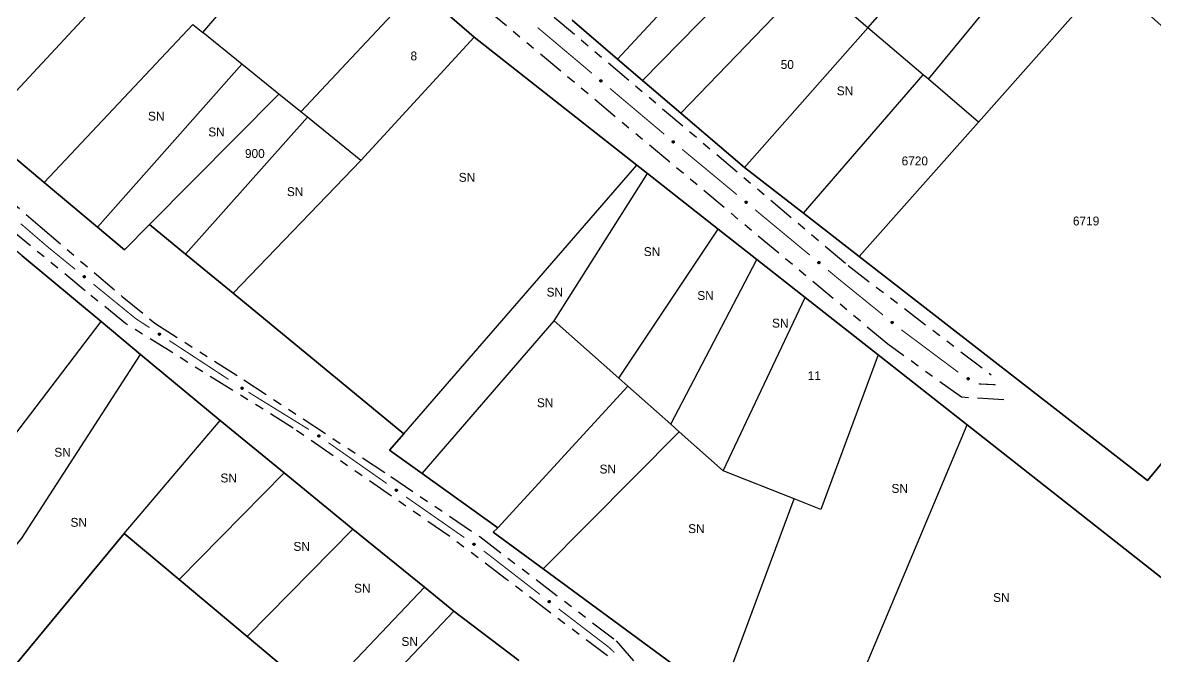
# Model space of a CAD drawing. Extents: x 204373 to 205952, y 4873300 to 4875179.
# Drawn here: x 205538.1 to 205729.6, y 4873822.2 to 4873929.3 of the extents above; entities that cross this region are included whole.
import ezdxf
from ezdxf.enums import TextEntityAlignment as Align

# ---------------------------------------------------------------- set-up
doc = ezdxf.new("R2010")
doc.units = 0
doc.header["$LTSCALE"] = 1.5
doc.header["$MEASUREMENT"] = 0
doc.linetypes.add('TRACO_25', pattern=[8, 3, -1, 1, -1, 1, -1])
for name, color, linetype in [('CD_MALHA_LOTES', 7, 'CONTINUOUS'), ('RU-QUADRA', 220, 'CONTINUOUS'), ('SV-EIXO-RUA-N-PAV', 6, 'CONTINUOUS'), ('SV-RUA-NAO-PAV', 7, 'CONTINUOUS'), ('Th_NmrPort', 1, 'CONTINUOUS')]:
    doc.layers.add(name, color=color, linetype=linetype)

msp = doc.modelspace()

# ---------------------------------------------------------------- linework, layer by layer
at = {"layer": 'CD_MALHA_LOTES', "linetype": 'Continuous', "flags": 128}
for points in [[(205681.036379, 4873928.446465), (205703.086459, 4873953.510202)], [(205568.562656, 4873927.610818), (205587.730799, 4873950.024833)], [(205638.680032, 4873923.127982), (205660.132511, 4873946.272347)], [(205691.262771, 4873919.725856), (205712.27056, 4873945.288162)], [(205642.915172, 4873919.516348), (205665.050186, 4873942.099955)], [(205530.943315, 4873911.297929), (205556.19323, 4873938.433269)], [(205721.470543, 4873937.051906), (205765.928078, 4873897.251429), (205728.338756, 4873851.902269), (205679.55465, 4873889.759213)], [(205721.470543, 4873937.051906), (205699.760858, 4873912.479068)], [(205585.108887, 4873914.206005), (205604.795675, 4873935.21443)], [(205604.795675, 4873935.21443), (205614.419608, 4873926.861932)], [(205649.405695, 4873913.981375), (205671.295892, 4873936.752716)], [(205681.036379, 4873928.446465), (205671.295892, 4873936.752716)], [(205638.680032, 4873923.127982), (205630.988316, 4873929.687306)], [(205541.698245, 4873902.289247), (205566.840339, 4873929.006141)], [(205566.840339, 4873929.006141), (205568.562656, 4873927.610818)], [(205575.11402, 4873922.303276), (205568.562656, 4873927.610818)], [(205660.168997, 4873904.802669), (205681.036379, 4873928.446465)], [(205690.401804, 4873920.46005), (205681.036379, 4873928.446465)], [(205614.419608, 4873926.861932), (205595.269599, 4873905.974374)], [(205614.419608, 4873926.861932), (205641.936567, 4873905.223232)], [(205550.718808, 4873894.733327), (205575.11402, 4873922.303276)], [(205581.376068, 4873917.230122), (205575.11402, 4873922.303276)], [(205642.915172, 4873919.516348), (205638.680032, 4873923.127982)], [(205670.136381, 4873897.067882), (205690.401804, 4873920.46005)], [(205691.262771, 4873919.725856), (205690.401804, 4873920.46005)], [(205699.760858, 4873912.479068), (205691.262771, 4873919.725856)], [(205649.405695, 4873913.981375), (205642.915172, 4873919.516348)], [(205559.520452, 4873895.179388), (205581.376068, 4873917.230122)], [(205585.108887, 4873914.206005), (205581.376068, 4873917.230122)], [(205586.220933, 4873913.305088), (205585.108887, 4873914.206005)], [(205660.168997, 4873904.802669), (205649.405695, 4873913.981375)], [(205565.599862, 4873890.171585), (205586.220933, 4873913.305088)], [(205595.269599, 4873905.974374), (205586.220933, 4873913.305088)], [(205679.55465, 4873889.759213), (205699.760858, 4873912.479068)], [(205541.698245, 4873902.289247), (205530.943315, 4873911.297929)], [(205573.656492, 4873883.535084), (205595.269599, 4873905.974374)], [(205602.515549, 4873859.762963), (205641.936567, 4873905.223232)], [(205641.936567, 4873905.223232), (205643.725406, 4873903.81653)], [(205670.136381, 4873897.067882), (205660.168997, 4873904.802669)], [(205627.987278, 4873878.876003), (205643.725406, 4873903.81653)], [(205643.725406, 4873903.81653), (205655.730089, 4873894.376325)], [(205550.718808, 4873894.733327), (205541.698245, 4873902.289247)], [(205679.55465, 4873889.759213), (205670.136381, 4873897.067882)], [(205555.305971, 4873890.890969), (205550.718808, 4873894.733327)], [(205559.520452, 4873895.179388), (205555.305971, 4873890.890969)], [(205565.599862, 4873890.171585), (205559.520452, 4873895.179388)], [(205638.889893, 4873869.200461), (205655.730089, 4873894.376325)], [(205655.730089, 4873894.376325), (205662.227872, 4873889.266618)], [(205537.969235, 4873889.851866), (205551.332915, 4873878.74561)], [(205573.656492, 4873883.535084), (205565.599862, 4873890.171585)], [(205647.691611, 4873861.389364), (205662.227872, 4873889.266618)], [(205662.227872, 4873889.266618), (205670.432882, 4873882.814388)], [(205602.515549, 4873859.762963), (205573.656492, 4873883.535084)], [(205656.564415, 4873853.51518), (205670.432882, 4873882.814388)], [(205670.432882, 4873882.814388), (205682.765573, 4873873.116245)], [(205510.033294, 4873824.582707), (205551.332915, 4873878.74561)], [(205551.332915, 4873878.74561), (205557.99882, 4873873.205725)], [(205605.655243, 4873853.060202), (205627.987278, 4873878.876003)], [(205638.889893, 4873869.200461), (205627.987278, 4873878.876003)], [(205517.86994, 4873817.382235), (205537.948464, 4873842.144759), (205557.99882, 4873873.205725)], [(205557.99882, 4873873.205725), (205571.46019, 4873862.01828)], [(205682.765573, 4873873.116245), (205673.089616, 4873847.008613)], [(205682.765573, 4873873.116245), (205697.825653, 4873861.273346)], [(205640.409922, 4873867.851509), (205638.889893, 4873869.200461)], [(205618.449243, 4873843.903206), (205640.409922, 4873867.851509)], [(205647.691611, 4873861.389364), (205640.409922, 4873867.851509)], [(205555.213586, 4873842.914857), (205571.46019, 4873862.01828)], [(205571.46019, 4873862.01828), (205582.292045, 4873853.18678)], [(205649.13357, 4873860.109694), (205647.691611, 4873861.389364)], [(205673.046159, 4873802.391331), (205697.825653, 4873861.273346)], [(205697.825653, 4873861.273346), (205753.904132, 4873817.174526)], [(205600.112555, 4873857.027247), (205602.515549, 4873859.762963)], [(205626.104253, 4873836.932575), (205649.13357, 4873860.109694)], [(205656.564415, 4873853.51518), (205649.13357, 4873860.109694)], [(205605.655243, 4873853.060202), (205600.112555, 4873857.027247)], [(205564.522261, 4873835.135378), (205582.292045, 4873853.18678)], [(205582.292045, 4873853.18678), (205593.931037, 4873843.657784)], [(205618.449243, 4873843.903206), (205605.655243, 4873853.060202)], [(205668.573031, 4873848.786956), (205656.564415, 4873853.51518)], [(205655.971933, 4873814.955052), (205668.573031, 4873848.786956)], [(205673.089616, 4873847.008613), (205668.573031, 4873848.786956)], [(205576.01978, 4873825.52663), (205593.931037, 4873843.657784)], [(205593.931037, 4873843.657784), (205606.020479, 4873833.840356)], [(205617.635922, 4873843.163824), (205618.449243, 4873843.903206)], [(205626.104253, 4873836.932575), (205617.635922, 4873843.163824)], [(205555.213586, 4873842.914857), (205527.06771, 4873808.931135)], [(205564.522261, 4873835.135378), (205555.213586, 4873842.914857)], [(205655.971933, 4873814.955052), (205626.104253, 4873836.932575)], [(205576.01978, 4873825.52663), (205564.522261, 4873835.135378)], [(205588.347034, 4873815.224453), (205606.020479, 4873833.840356)], [(205606.020479, 4873833.840356), (205611.008498, 4873829.773491)], [(205593.321064, 4873811.067539), (205611.008498, 4873829.773491)], [(205611.008498, 4873829.773491), (205621.971876, 4873821.445133)], [(205588.347034, 4873815.224453), (205576.01978, 4873825.52663)]]:
    msp.add_lwpolyline(points, dxfattribs=at)
at = {"layer": 'RU-QUADRA', "linetype": 'Continuous', "flags": 128}
for points in [[(205753.904132, 4873817.174526), (205697.825653, 4873861.273346), (205682.765573, 4873873.116245), (205670.432882, 4873882.814388), (205662.227872, 4873889.266618), (205655.730089, 4873894.376325), (205643.725406, 4873903.81653), (205641.936567, 4873905.223232), (205614.419608, 4873926.861932), (205604.795675, 4873935.21443), (205587.730799, 4873950.024833), (205576.082621, 4873960.134148), (205566.966427, 4873968.064711), (205559.62816, 4873974.448578), (205550.843187, 4873982.090997), (205541.276687, 4873990.413299), (205532.846715, 4873997.746887), (205524.917347, 4874004.644979), (205508.524524, 4874019.370736), (205494.983531, 4874031.534678), (205487.83731, 4874037.954165), (205478.895012, 4874045.934021), (205461.043641, 4874061.864085)], [(205621.971876, 4873821.445133), (205611.008498, 4873829.773491), (205606.020479, 4873833.840356), (205593.931037, 4873843.657784), (205582.292045, 4873853.18678), (205571.46019, 4873862.01828), (205557.99882, 4873873.205725), (205551.332915, 4873878.74561), (205537.969235, 4873889.851866), (205529.19732, 4873897.142009), (205521.900595, 4873903.206154), (205515.639965, 4873908.909567), (205508.310854, 4873915.586362), (205501.521705, 4873921.771253), (205494.371776, 4873928.284814), (205486.483273, 4873935.414051), (205479.255329, 4873942.055844), (205469.875828, 4873950.600538), (205459.904479, 4873959.684403), (205449.610659, 4873969.062037), (205441.114728, 4873977.309549), (205432.499603, 4873984.799731), (205418.207892, 4873997.371978)], [(205630.988316, 4873929.687306), (205638.680032, 4873923.127982), (205642.915172, 4873919.516348), (205649.405695, 4873913.981375), (205660.168997, 4873904.802669), (205670.136381, 4873897.067882), (205679.55465, 4873889.759213), (205728.338756, 4873851.902269), (205765.928078, 4873897.251429)], [(205530.943315, 4873911.297929), (205541.698245, 4873902.289247), (205550.718808, 4873894.733327), (205555.305971, 4873890.890969), (205559.520452, 4873895.179388), (205565.599862, 4873890.171585), (205573.656492, 4873883.535084), (205602.515549, 4873859.762963), (205600.112555, 4873857.027247), (205605.655243, 4873853.060202), (205618.449243, 4873843.903206), (205617.635922, 4873843.163824), (205626.104253, 4873836.932575), (205655.971933, 4873814.955052)], [(205527.06771, 4873808.931135), (205555.213586, 4873842.914857), (205564.522261, 4873835.135378), (205576.01978, 4873825.52663), (205588.347034, 4873815.224453)]]:
    msp.add_lwpolyline(points, dxfattribs=at)
at = {"layer": 'SV-EIXO-RUA-N-PAV', "const_width": 0.18}
for points in [[(205625.156777, 4873928.472767), (205625.925187, 4873927.832808)], [(205625.925187, 4873927.832808), (205626.147731, 4873927.647465)], [(205626.147731, 4873927.647465), (205634.340223, 4873920.748524)], [(205637.399868, 4873918.171981), (205646.578802, 4873910.442352)], [(205649.638447, 4873907.865809), (205649.70135, 4873907.812839)], [(205649.70135, 4873907.812839), (205658.878285, 4873900.209092)], [(205661.958372, 4873897.657021), (205671.19863, 4873890.000806)], [(205537.747572, 4873895.306977), (205541.534622, 4873892.042279)], [(205541.534622, 4873892.042279), (205542.197612, 4873891.470736)], [(205542.197612, 4873891.470736), (205546.946894, 4873887.603463)], [(205674.278717, 4873887.448735), (205675.81876, 4873886.172699)], [(205550.048637, 4873885.077758), (205557.02756, 4873879.394921)], [(205675.81876, 4873886.172699), (205676.216389, 4873885.843235)], [(205676.216389, 4873885.843235), (205683.58284, 4873879.870437)], [(205557.02756, 4873879.394921), (205557.187375, 4873879.264786)], [(205557.187375, 4873879.264786), (205559.524806, 4873877.734325)], [(205562.87128, 4873875.543181), (205572.910703, 4873868.96975)], [(205686.698701, 4873877.362585), (205696.313286, 4873870.182072)], [(205699.778137, 4873868.212069), (205701.775873, 4873868.116937)], [(205701.775873, 4873868.116937), (205702.662557, 4873868.074716)], [(205576.275642, 4873866.807644), (205586.486386, 4873860.503619)], [(205589.801036, 4873858.267067), (205599.63372, 4873851.388235)], [(205602.915412, 4873849.10121), (205612.764917, 4873842.246486)], [(205616.048086, 4873839.961578), (205616.343402, 4873839.756054)], [(205616.343402, 4873839.756054), (205625.546852, 4873832.629281)], [(205628.717943, 4873830.191237), (205636.659221, 4873824.113728)], [(205636.659221, 4873824.113728), (205637.275535, 4873823.642059)], [(205637.275535, 4873823.642059), (205638.16287, 4873822.799092)]]:
    msp.add_lwpolyline(points, dxfattribs=at)
at = {"layer": 'SV-EIXO-RUA-N-PAV'}
for points in [[(205635.831049, 4873919.637004), (205635.879715, 4873919.641871), (205635.922536, 4873919.636103), (205635.956866, 4873919.621012), (205635.983725, 4873919.599766), (205636.008756, 4873919.574936), (205636.028468, 4873919.544334), (205636.042823, 4873919.505524), (205636.048048, 4873919.456739), (205636.039256, 4873919.413262), (205636.026262, 4873919.378814), (205636.00572, 4873919.349531), (205635.981192, 4873919.325619), (205635.948727, 4873919.306194), (205635.909254, 4873919.29203), (205635.860073, 4873919.287964), (205635.818131, 4873919.293907), (205635.785309, 4873919.309376), (205635.756001, 4873919.330213), (205635.730751, 4873919.355869), (205635.711573, 4873919.386019), (205635.697384, 4873919.425788), (205635.694014, 4873919.474384), (205635.699464, 4873919.516283), (205635.714468, 4873919.549314), (205635.735632, 4873919.577706), (205635.760231, 4873919.603114), (205635.790167, 4873919.62421), (205635.831049, 4873919.637004)], [(205648.069629, 4873909.330833), (205648.118294, 4873909.335699), (205648.161115, 4873909.329931), (205648.195445, 4873909.31484), (205648.222304, 4873909.293594), (205648.247335, 4873909.268764), (205648.267047, 4873909.238162), (205648.281403, 4873909.199352), (205648.286627, 4873909.150567), (205648.277835, 4873909.10709), (205648.264841, 4873909.072642), (205648.2443, 4873909.043359), (205648.219771, 4873909.019447), (205648.187306, 4873909.000022), (205648.147833, 4873908.985858), (205648.098652, 4873908.981792), (205648.05671, 4873908.987735), (205648.023888, 4873909.003204), (205647.99458, 4873909.024041), (205647.96933, 4873909.049697), (205647.950153, 4873909.079847), (205647.935963, 4873909.119616), (205647.932593, 4873909.168212), (205647.938043, 4873909.210111), (205647.953047, 4873909.243142), (205647.974211, 4873909.271534), (205647.99881, 4873909.296942), (205648.028746, 4873909.318038), (205648.069629, 4873909.330833)], [(205660.377925, 4873899.109491), (205660.42655, 4873899.114746), (205660.469416, 4873899.109319), (205660.503865, 4873899.094502), (205660.530893, 4873899.073471), (205660.55612, 4873899.048841), (205660.576076, 4873899.018398), (205660.59074, 4873898.979703), (205660.596354, 4873898.930962), (205660.587908, 4873898.887416), (205660.575189, 4873898.852865), (205660.554882, 4873898.823419), (205660.530545, 4873898.799313), (205660.498236, 4873898.77963), (205660.458877, 4873898.765152), (205660.40973, 4873898.760693), (205660.367742, 4873898.766302), (205660.334797, 4873898.781508), (205660.305324, 4873898.802111), (205660.27987, 4873898.827565), (205660.260453, 4873898.857562), (205660.245948, 4873898.897216), (205660.24219, 4873898.945783), (205660.247306, 4873898.987725), (205660.262046, 4873899.020874), (205660.282983, 4873899.049434), (205660.307379, 4873899.075038), (205660.337146, 4873899.096372), (205660.377925, 4873899.109491)], [(205672.69827, 4873888.901205), (205672.746895, 4873888.90646), (205672.789761, 4873888.901033), (205672.82421, 4873888.886216), (205672.851238, 4873888.865185), (205672.876465, 4873888.840556), (205672.896421, 4873888.810112), (205672.911085, 4873888.771417), (205672.916699, 4873888.722676), (205672.908253, 4873888.67913), (205672.895534, 4873888.644579), (205672.875227, 4873888.615133), (205672.85089, 4873888.591027), (205672.818581, 4873888.571344), (205672.779222, 4873888.556866), (205672.730075, 4873888.552407), (205672.688087, 4873888.558016), (205672.655142, 4873888.573223), (205672.625669, 4873888.593825), (205672.600215, 4873888.619279), (205672.580798, 4873888.649276), (205672.566293, 4873888.688931), (205672.562535, 4873888.737497), (205672.567651, 4873888.779439), (205672.582391, 4873888.812588), (205672.603328, 4873888.841148), (205672.627723, 4873888.866752), (205672.657491, 4873888.888086), (205672.69827, 4873888.901205)], [(205548.455858, 4873886.516694), (205548.504437, 4873886.522364), (205548.547347, 4873886.517302), (205548.581922, 4873886.50278), (205548.609128, 4873886.481981), (205548.634564, 4873886.457567), (205548.654779, 4873886.427294), (205548.669773, 4873886.388726), (205548.675802, 4873886.340035), (205548.667728, 4873886.296418), (205548.655304, 4873886.26176), (205548.635249, 4873886.232142), (205548.611118, 4873886.207829), (205548.578979, 4873886.187871), (205548.539745, 4873886.173058), (205548.490637, 4873886.16818), (205548.448603, 4873886.173431), (205548.41553, 4873886.188356), (205548.385882, 4873886.208706), (205548.360212, 4873886.233942), (205548.34054, 4873886.263772), (205548.325697, 4873886.303301), (205548.321525, 4873886.351834), (205548.326283, 4873886.393818), (205548.340739, 4873886.427092), (205548.361432, 4873886.45583), (205548.385608, 4873886.48164), (205548.415193, 4873886.503227), (205548.455858, 4873886.516694)], [(205685.094076, 4873878.786829), (205685.142642, 4873878.7926), (205685.185563, 4873878.787628), (205685.220168, 4873878.773178), (205685.247417, 4873878.752436), (205685.272905, 4873878.728075), (205685.293183, 4873878.697845), (205685.308258, 4873878.659308), (205685.314389, 4873878.61063), (205685.306406, 4873878.566996), (205685.294055, 4873878.532312), (205685.274062, 4873878.502653), (205685.249982, 4873878.478289), (205685.217884, 4873878.458264), (205685.178681, 4873878.443368), (205685.129584, 4873878.438388), (205685.087539, 4873878.443551), (205685.054435, 4873878.458406), (205685.024744, 4873878.478695), (205684.999021, 4873878.503877), (205684.979287, 4873878.533666), (205684.964361, 4873878.573164), (205684.960088, 4873878.621688), (205684.964758, 4873878.663682), (205684.979144, 4873878.696986), (205684.999777, 4873878.725767), (205685.023899, 4873878.751627), (205685.053438, 4873878.773277), (205685.094076, 4873878.786829)], [(205561.138138, 4873876.809555), (205561.185869, 4873876.820221), (205561.229073, 4873876.819627), (205561.264964, 4873876.808761), (205561.294177, 4873876.790889), (205561.322004, 4873876.769239), (205561.345243, 4873876.741221), (205561.364148, 4873876.704411), (205561.375183, 4873876.656605), (205561.371667, 4873876.612387), (205561.362896, 4873876.576629), (205561.346014, 4873876.545095), (205561.324529, 4873876.518415), (205561.294627, 4873876.495238), (205561.257137, 4873876.476444), (205561.208798, 4873876.466511), (205561.166446, 4873876.467383), (205561.132006, 4873876.478805), (205561.100411, 4873876.495978), (205561.072267, 4873876.518422), (205561.049614, 4873876.546056), (205561.030759, 4873876.583837), (205561.021587, 4873876.631678), (205561.021975, 4873876.673928), (205561.03291, 4873876.70852), (205561.050517, 4873876.739244), (205561.071893, 4873876.767418), (205561.099085, 4873876.791951), (205561.138138, 4873876.809555)], [(205697.90915, 4873869.265959), (205697.955325, 4873869.282081), (205697.998307, 4873869.286495), (205698.035215, 4873869.279858), (205698.066301, 4873869.265489), (205698.096448, 4873869.247207), (205698.122775, 4873869.222069), (205698.145816, 4873869.187696), (205698.162313, 4873869.14149), (205698.163941, 4873869.097162), (205698.159371, 4873869.060629), (205698.146254, 4873869.027352), (205698.128003, 4873868.998364), (205698.100987, 4873868.97188), (205698.065925, 4873868.948871), (205698.019062, 4873868.933406), (205697.976894, 4873868.929368), (205697.941363, 4873868.936724), (205697.907992, 4873868.950123), (205697.877438, 4873868.969156), (205697.851737, 4873868.993981), (205697.828634, 4873869.029324), (205697.813983, 4873869.075781), (205697.809475, 4873869.117792), (205697.816331, 4873869.153417), (205697.830262, 4873869.185974), (205697.848231, 4873869.216434), (205697.872398, 4873869.243951), (205697.90915, 4873869.265959)], [(205575.110662, 4873867.656263), (205575.158093, 4873867.668195), (205575.201297, 4873867.668751), (205575.237465, 4873867.658844), (205575.267142, 4873867.641755), (205575.295535, 4873867.620852), (205575.319512, 4873867.593463), (205575.339389, 4873867.557169), (205575.351692, 4873867.509674), (205575.349353, 4873867.465378), (205575.341537, 4873867.429399), (205575.3255, 4873867.397427), (205575.304732, 4873867.370185), (205575.275458, 4873867.346221), (205575.238481, 4873867.326436), (205575.190423, 4873867.31522), (205575.148063, 4873867.314966), (205575.113331, 4873867.325467), (205575.081291, 4873867.341794), (205575.05256, 4873867.363481), (205575.029179, 4873867.390502), (205575.009326, 4873867.427768), (205574.998885, 4873867.475348), (205574.998148, 4873867.517594), (205575.008159, 4873867.552464), (205575.024943, 4873867.583646), (205575.045562, 4873867.612379), (205575.072091, 4873867.637627), (205575.110662, 4873867.656263)], [(205588.107627, 4873859.586101), (205588.155664, 4873859.595295), (205588.198829, 4873859.593375), (205588.23437, 4873859.58141), (205588.263019, 4873859.562649), (205588.290167, 4873859.540154), (205588.312535, 4873859.511435), (205588.330299, 4873859.474062), (205588.339861, 4873859.42594), (205588.334987, 4873859.38185), (205588.325122, 4873859.346379), (205588.307279, 4873859.315378), (205588.284984, 4873859.289372), (205588.254384, 4873859.267124), (205588.216334, 4873859.249491), (205588.167713, 4873859.241048), (205588.125408, 4873859.243221), (205588.091335, 4873859.255696), (205588.060283, 4873859.273832), (205588.032842, 4873859.29713), (205588.011048, 4873859.325447), (205587.993363, 4873859.363789), (205587.985666, 4873859.411889), (205587.987352, 4873859.454108), (205587.999345, 4873859.488347), (205588.017888, 4873859.518516), (205588.040119, 4873859.54602), (205588.068052, 4873859.569706), (205588.107627, 4873859.586101)], [(205601.218776, 4873850.416091), (205601.26679, 4873850.425403), (205601.30996, 4873850.423589), (205601.34553, 4873850.411712), (205601.374225, 4873850.39302), (205601.401428, 4873850.370592), (205601.423866, 4873850.341928), (205601.441722, 4873850.304598), (205601.451401, 4873850.2565), (205601.446636, 4873850.212399), (205601.436857, 4873850.176903), (205601.41909, 4873850.145859), (205601.396859, 4873850.119798), (205601.366314, 4873850.097475), (205601.328307, 4873850.079749), (205601.279707, 4873850.071187), (205601.237397, 4873850.073256), (205601.203293, 4873850.085648), (205601.172197, 4873850.103707), (205601.144699, 4873850.126938), (205601.122836, 4873850.155202), (205601.105057, 4873850.193501), (205601.097242, 4873850.241582), (205601.098824, 4873850.283805), (205601.110733, 4873850.318073), (205601.129203, 4873850.348287), (205601.151366, 4873850.375845), (205601.179241, 4873850.3996), (205601.218776, 4873850.416091)], [(205614.351451, 4873841.27646), (205614.399464, 4873841.285772), (205614.442634, 4873841.283957), (205614.478204, 4873841.27208), (205614.506899, 4873841.253389), (205614.534103, 4873841.23096), (205614.55654, 4873841.202297), (205614.574396, 4873841.164967), (205614.584076, 4873841.116868), (205614.57931, 4873841.072767), (205614.569532, 4873841.037272), (205614.551764, 4873841.006227), (205614.529533, 4873840.980166), (205614.498988, 4873840.957844), (205614.460982, 4873840.940118), (205614.412381, 4873840.931555), (205614.370071, 4873840.933625), (205614.335968, 4873840.946016), (205614.304871, 4873840.964076), (205614.277373, 4873840.987306), (205614.25551, 4873841.01557), (205614.237732, 4873841.053869), (205614.229916, 4873841.10195), (205614.231498, 4873841.144173), (205614.243408, 4873841.178441), (205614.261877, 4873841.208656), (205614.284041, 4873841.236214), (205614.311915, 4873841.259968), (205614.351451, 4873841.27646)], [(205627.082488, 4873831.581479), (205627.130874, 4873831.588611), (205627.173918, 4873831.584846), (205627.208914, 4873831.571373), (205627.236735, 4873831.551403), (205627.262897, 4873831.527768), (205627.284015, 4873831.498119), (205627.300166, 4873831.46002), (205627.307661, 4873831.411533), (205627.300906, 4873831.367693), (205627.289533, 4873831.332676), (205627.27038, 4873831.302466), (205627.246994, 4873831.277437), (205627.215471, 4873831.256518), (205627.176702, 4873831.240528), (205627.127763, 4873831.234172), (205627.08559, 4873831.238152), (205627.052082, 4873831.252073), (205627.021834, 4873831.27152), (205626.995414, 4873831.29597), (205626.974851, 4873831.325193), (205626.958822, 4873831.364257), (205626.953189, 4873831.412642), (205626.956678, 4873831.45475), (205626.970125, 4873831.488445), (205626.989941, 4873831.517794), (205627.013328, 4873831.544321), (205627.042248, 4873831.566791), (205627.082488, 4873831.581479)]]:
    msp.add_lwpolyline(points, close=True, dxfattribs=at)
for points in [[(205635.790167, 4873919.62421), (205636.048048, 4873919.456739)], [(205635.810093, 4873919.62869), (205636.041528, 4873919.481963)], [(205635.831049, 4873919.637004), (205636.042823, 4873919.505524)], [(205635.857666, 4873919.638578), (205636.029718, 4873919.52937)], [(205635.879715, 4873919.641871), (205636.028468, 4873919.544334)], [(205635.904139, 4873919.638688), (205636.011205, 4873919.564583)], [(205635.922536, 4873919.636103), (205636.008756, 4873919.574936)], [(205635.694014, 4873919.474384), (205635.948727, 4873919.306194)], [(205635.697384, 4873919.425788), (205635.909254, 4873919.29203)], [(205635.697754, 4873919.493169), (205635.960666, 4873919.318151)], [(205635.699464, 4873919.516283), (205635.981192, 4873919.325619)], [(205635.699622, 4873919.448783), (205635.926333, 4873919.300682)], [(205635.709125, 4873919.529975), (205635.990825, 4873919.339135)], [(205635.710224, 4873919.404177), (205635.87843, 4873919.294639)], [(205635.711573, 4873919.386019), (205635.860073, 4873919.287964)], [(205635.714468, 4873919.549314), (205636.00572, 4873919.349531)], [(205635.724891, 4873919.368635), (205635.833879, 4873919.294694)], [(205635.726759, 4873919.561507), (205636.012963, 4873919.363306)], [(205635.730751, 4873919.355869), (205635.818131, 4873919.293907)], [(205635.735632, 4873919.577706), (205636.026262, 4873919.378814)], [(205635.751534, 4873919.588809), (205636.030102, 4873919.400606)], [(205635.760231, 4873919.603114), (205636.039256, 4873919.413262)], [(205635.778726, 4873919.610507), (205636.04043, 4873919.43829)], [(205647.932593, 4873909.168212), (205648.187306, 4873909.000022)], [(205647.935963, 4873909.119616), (205648.147833, 4873908.985858)], [(205647.936333, 4873909.186997), (205648.199245, 4873909.011979)], [(205647.938043, 4873909.210111), (205648.219771, 4873909.019447)], [(205647.938201, 4873909.142611), (205648.164912, 4873908.99451)], [(205647.947704, 4873909.223803), (205648.229404, 4873909.032963)], [(205647.948803, 4873909.098005), (205648.11701, 4873908.988467)], [(205647.950153, 4873909.079847), (205648.098652, 4873908.981792)], [(205647.953047, 4873909.243142), (205648.2443, 4873909.043359)], [(205647.96347, 4873909.062463), (205648.072458, 4873908.988522)], [(205647.965338, 4873909.255335), (205648.251542, 4873909.057134)], [(205647.96933, 4873909.049697), (205648.05671, 4873908.987735)], [(205647.974211, 4873909.271534), (205648.264841, 4873909.072642)], [(205647.990113, 4873909.282637), (205648.268681, 4873909.094434)], [(205647.99881, 4873909.296942), (205648.277835, 4873909.10709)], [(205648.017305, 4873909.304335), (205648.279009, 4873909.132118)], [(205648.028746, 4873909.318038), (205648.286627, 4873909.150567)], [(205648.048672, 4873909.322518), (205648.280107, 4873909.175791)], [(205648.069629, 4873909.330833), (205648.281403, 4873909.199352)], [(205648.096245, 4873909.332406), (205648.268297, 4873909.223198)], [(205648.118294, 4873909.335699), (205648.267047, 4873909.238162)], [(205648.142719, 4873909.332516), (205648.249784, 4873909.258411)], [(205648.161115, 4873909.329931), (205648.247335, 4873909.268764)], [(205660.24219, 4873898.945783), (205660.498236, 4873898.77963)], [(205660.24578, 4873898.964598), (205660.510079, 4873898.791681)], [(205660.245948, 4873898.897216), (205660.458877, 4873898.765152)], [(205660.247306, 4873898.987725), (205660.530545, 4873898.799313)], [(205660.248002, 4873898.920228), (205660.475886, 4873898.773939)], [(205660.256858, 4873899.001493), (205660.540069, 4873898.812905)], [(205660.258959, 4873898.875708), (205660.428034, 4873898.767515)], [(205660.260453, 4873898.857562), (205660.40973, 4873898.760693)], [(205660.262046, 4873899.020874), (205660.554882, 4873898.823419)], [(205660.273909, 4873898.840284), (205660.383483, 4873898.767214)], [(205660.274239, 4873899.033164), (205660.562014, 4873898.837252)], [(205660.27987, 4873898.827565), (205660.367742, 4873898.766302)], [(205660.282983, 4873899.049434), (205660.575189, 4873898.852865)], [(205660.298796, 4873899.060663), (205660.578856, 4873898.874687)], [(205660.307379, 4873899.075038), (205660.587908, 4873898.887416)], [(205660.325814, 4873899.082578), (205660.588883, 4873898.912453)], [(205660.337146, 4873899.096372), (205660.596354, 4873898.930962)], [(205660.357035, 4873899.10101), (205660.589633, 4873898.956132)], [(205660.377925, 4873899.109491), (205660.59074, 4873898.979703)], [(205660.404528, 4873899.111277), (205660.577445, 4873899.003444)], [(205660.42655, 4873899.114746), (205660.576076, 4873899.018398)], [(205660.450999, 4873899.111758), (205660.558652, 4873899.038508)], [(205660.469416, 4873899.109319), (205660.55612, 4873899.048841)], [(205672.562535, 4873888.737497), (205672.818581, 4873888.571344)], [(205672.566125, 4873888.756312), (205672.830424, 4873888.583395)], [(205672.566293, 4873888.688931), (205672.779222, 4873888.556866)], [(205672.567651, 4873888.779439), (205672.85089, 4873888.591027)], [(205672.568347, 4873888.711942), (205672.796231, 4873888.565653)], [(205672.577203, 4873888.793207), (205672.860414, 4873888.604619)], [(205672.579304, 4873888.667422), (205672.748379, 4873888.559229)], [(205672.580798, 4873888.649276), (205672.730075, 4873888.552407)], [(205672.582391, 4873888.812588), (205672.875227, 4873888.615133)], [(205672.594254, 4873888.631998), (205672.703828, 4873888.558928)], [(205672.594584, 4873888.824879), (205672.882359, 4873888.628966)], [(205672.600215, 4873888.619279), (205672.688087, 4873888.558016)], [(205672.603328, 4873888.841148), (205672.895534, 4873888.644579)], [(205672.619141, 4873888.852377), (205672.899201, 4873888.666401)], [(205672.627723, 4873888.866752), (205672.908253, 4873888.67913)], [(205672.646159, 4873888.874292), (205672.909227, 4873888.704167)], [(205672.657491, 4873888.888086), (205672.916699, 4873888.722676)], [(205672.67738, 4873888.892725), (205672.909978, 4873888.747846)], [(205672.69827, 4873888.901205), (205672.911085, 4873888.771417)], [(205672.724873, 4873888.902991), (205672.89779, 4873888.795158)], [(205672.746895, 4873888.90646), (205672.896421, 4873888.810112)], [(205672.771344, 4873888.903472), (205672.878997, 4873888.830222)], [(205672.789761, 4873888.901033), (205672.876465, 4873888.840556)], [(205548.321525, 4873886.351834), (205548.578979, 4873886.187871)], [(205548.324954, 4873886.370679), (205548.590719, 4873886.200023)], [(205548.325697, 4873886.303301), (205548.539745, 4873886.173058)], [(205548.326283, 4873886.393818), (205548.611118, 4873886.207829)], [(205548.327554, 4873886.32633), (205548.556678, 4873886.18199)], [(205548.335717, 4873886.407667), (205548.620527, 4873886.221502)], [(205548.338891, 4873886.281905), (205548.508882, 4873886.175157)], [(205548.34054, 4873886.263772), (205548.490637, 4873886.16818)], [(205548.340739, 4873886.427092), (205548.635249, 4873886.232142)], [(205548.352828, 4873886.439486), (205548.642263, 4873886.246035)], [(205548.354143, 4873886.246609), (205548.464336, 4873886.174477)], [(205548.360212, 4873886.233942), (205548.448603, 4873886.173431)], [(205548.361432, 4873886.45583), (205548.655304, 4873886.26176)], [(205548.377149, 4873886.467193), (205548.658785, 4873886.283613)], [(205548.385608, 4873886.48164), (205548.667728, 4873886.296418)], [(205548.403979, 4873886.489337), (205548.668489, 4873886.321462)], [(205548.415193, 4873886.503227), (205548.675802, 4873886.340035)], [(205548.435042, 4873886.508036), (205548.668867, 4873886.365147)], [(205548.455858, 4873886.516694), (205548.669773, 4873886.388726)], [(205548.482445, 4873886.518707), (205548.656276, 4873886.412353)], [(205548.504437, 4873886.522364), (205548.654779, 4873886.427294)], [(205548.528911, 4873886.519584), (205548.637184, 4873886.447255)], [(205548.547347, 4873886.517302), (205548.634564, 4873886.457567)], [(205684.960088, 4873878.621688), (205685.217884, 4873878.458264)], [(205684.963478, 4873878.64054), (205685.229599, 4873878.47044)], [(205684.964361, 4873878.573164), (205685.178681, 4873878.443368)], [(205684.964758, 4873878.663682), (205685.249982, 4873878.478289)], [(205684.96617, 4873878.596196), (205685.195596, 4873878.452336)], [(205684.974162, 4873878.67755), (205685.259362, 4873878.491982)], [(205684.9776, 4873878.551795), (205685.147814, 4873878.445404)], [(205684.979144, 4873878.696986), (205685.274062, 4873878.502653)], [(205684.979287, 4873878.533666), (205685.129584, 4873878.438388)], [(205684.991207, 4873878.709405), (205685.281047, 4873878.51656)], [(205684.992926, 4873878.516531), (205685.10327, 4873878.44463)], [(205684.999021, 4873878.503877), (205685.087539, 4873878.443551)], [(205684.999777, 4873878.725767), (205685.294055, 4873878.532312)], [(205685.01547, 4873878.737163), (205685.297489, 4873878.554172)], [(205685.023899, 4873878.751627), (205685.306406, 4873878.566996)], [(205685.042254, 4873878.759363), (205685.307114, 4873878.592042)], [(205685.053438, 4873878.773277), (205685.314389, 4873878.61063)], [(205685.073277, 4873878.778126), (205685.307401, 4873878.635727)], [(205685.094076, 4873878.786829), (205685.308258, 4873878.659308)], [(205685.120658, 4873878.788897), (205685.294711, 4873878.682907)], [(205685.142642, 4873878.7926), (205685.293183, 4873878.697845)], [(205685.167122, 4873878.789871), (205685.275547, 4873878.717769)], [(205685.185563, 4873878.787628), (205685.272905, 4873878.728075)], [(205561.021587, 4873876.631678), (205561.294627, 4873876.495238)], [(205561.021975, 4873876.673928), (205561.324529, 4873876.518415)], [(205561.023048, 4873876.650776), (205561.305047, 4873876.50854)], [(205561.029925, 4873876.688679), (205561.332472, 4873876.532989)], [(205561.030224, 4873876.606934), (205561.273055, 4873876.487081)], [(205561.030759, 4873876.583837), (205561.257137, 4873876.476444)], [(205561.03291, 4873876.70852), (205561.346014, 4873876.545095)], [(205561.043651, 4873876.722098), (205561.351553, 4873876.559639)], [(205561.046097, 4873876.56392), (205561.226223, 4873876.475339)], [(205561.049614, 4873876.546056), (205561.208798, 4873876.466511)], [(205561.050517, 4873876.739244), (205561.362896, 4873876.576629)], [(205561.06492, 4873876.530393), (205561.181986, 4873876.470052)], [(205561.064974, 4873876.752173), (205561.364096, 4873876.598725)], [(205561.071893, 4873876.767418), (205561.371667, 4873876.612387)], [(205561.072267, 4873876.518422), (205561.166446, 4873876.467383)], [(205561.089369, 4873876.776975), (205561.369832, 4873876.637376)], [(205561.099085, 4873876.791951), (205561.375183, 4873876.656605)], [(205561.11833, 4873876.798788), (205561.365687, 4873876.680865)], [(205561.138138, 4873876.809555), (205561.364148, 4873876.704411)], [(205561.164373, 4873876.814308), (205561.348277, 4873876.726515)], [(205561.185869, 4873876.820221), (205561.345243, 4873876.741221)], [(205561.210499, 4873876.819989), (205561.325677, 4873876.759254)], [(205561.229073, 4873876.819627), (205561.322004, 4873876.769239)], [(205697.809475, 4873869.117792), (205698.128003, 4873868.998364)], [(205697.813222, 4873869.09492), (205698.109796, 4873868.986299)], [(205697.813983, 4873869.075781), (205698.100987, 4873868.97188)], [(205697.815663, 4873869.133365), (205698.134205, 4873869.013759)], [(205697.816331, 4873869.153417), (205698.146254, 4873869.027352)], [(205697.825427, 4873869.168148), (205698.150071, 4873869.04244)], [(205697.825427, 4873869.052204), (205698.080504, 4873868.961279)], [(205697.828634, 4873869.029324), (205698.065925, 4873868.948871)], [(205697.830262, 4873869.185974), (205698.159371, 4873869.060629)], [(205697.843124, 4873869.20049), (205698.158004, 4873869.082715)], [(205697.846175, 4873869.011318), (205698.035347, 4873868.944192)], [(205697.848231, 4873869.216434), (205698.163941, 4873869.097162)], [(205697.851737, 4873868.993981), (205698.019062, 4873868.933406)], [(205697.864482, 4873869.227951), (205698.159224, 4873869.12177)], [(205697.868754, 4873868.980196), (205697.992021, 4873868.933819)], [(205697.872398, 4873869.243951), (205698.162313, 4873869.14149)], [(205697.877438, 4873868.969156), (205697.976894, 4873868.929368)], [(205697.890722, 4873869.25297), (205698.150071, 4873869.164487)], [(205697.90915, 4873869.265959), (205698.145816, 4873869.187696)], [(205697.934659, 4873869.273718), (205698.127492, 4873869.207813)], [(205697.955325, 4873869.282081), (205698.122775, 4873869.222069)], [(205697.979816, 4873869.284702), (205698.101252, 4873869.237715)], [(205697.998307, 4873869.286495), (205698.096448, 4873869.247207)], [(205574.998148, 4873867.517594), (205575.304732, 4873867.370185)], [(205574.998885, 4873867.475348), (205575.275458, 4873867.346221)], [(205574.999837, 4873867.494479), (205575.28552, 4873867.359795)], [(205575.005703, 4873867.532551), (205575.312285, 4873867.384965)], [(205575.008159, 4873867.552464), (205575.3255, 4873867.397427)], [(205575.008176, 4873867.450843), (205575.25411, 4873867.337492)], [(205575.009326, 4873867.427768), (205575.238481, 4873867.326436)], [(205575.018535, 4873867.566323), (205575.33065, 4873867.412114)], [(205575.024943, 4873867.583646), (205575.341537, 4873867.429399)], [(205575.025188, 4873867.408267), (205575.207607, 4873867.324509)], [(205575.029179, 4873867.390502), (205575.190423, 4873867.31522)], [(205575.039051, 4873867.596955), (205575.342149, 4873867.451519)], [(205575.044896, 4873867.375252), (205575.163527, 4873867.318047)], [(205575.045562, 4873867.612379), (205575.349353, 4873867.465378)], [(205575.05256, 4873867.363481), (205575.148063, 4873867.314966)], [(205575.062777, 4873867.622398), (205575.346854, 4873867.490309)], [(205575.072091, 4873867.637627), (205575.351692, 4873867.509674)], [(205575.091147, 4873867.644973), (205575.341554, 4873867.533672)], [(205575.110662, 4873867.656263), (205575.339389, 4873867.557169)], [(205575.136762, 4873867.661712), (205575.322936, 4873867.578843)], [(205575.158093, 4873867.668195), (205575.319512, 4873867.593463)], [(205575.18272, 4873867.668618), (205575.299473, 4873867.610969)], [(205575.201297, 4873867.668751), (205575.295535, 4873867.620852)], [(205587.985666, 4873859.411889), (205588.254384, 4873859.267124)], [(205587.987352, 4873859.454108), (205588.284984, 4873859.289372)], [(205587.987713, 4873859.430934), (205588.265207, 4873859.280099)], [(205587.993363, 4873859.363789), (205588.216334, 4873859.249491)], [(205587.993538, 4873859.386892), (205588.232571, 4873859.259634)], [(205587.995751, 4873859.468608), (205588.293371, 4873859.303694)], [(205587.999345, 4873859.488347), (205588.307279, 4873859.315378)], [(205588.008082, 4873859.343411), (205588.185401, 4873859.249336)], [(205588.010498, 4873859.501589), (205588.313262, 4873859.329746)], [(205588.011048, 4873859.325447), (205588.167713, 4873859.241048)], [(205588.017888, 4873859.518516), (205588.325122, 4873859.346379)], [(205588.025865, 4873859.309321), (205588.141023, 4873859.245411)], [(205588.032735, 4873859.530995), (205588.327001, 4873859.368427)], [(205588.032842, 4873859.29713), (205588.125408, 4873859.243221)], [(205588.040119, 4873859.54602), (205588.334987, 4873859.38185)], [(205588.05788, 4873859.555036), (205588.333921, 4873859.406884)], [(205588.068052, 4873859.569706), (205588.339861, 4873859.42594)], [(205588.087498, 4873859.575948), (205588.331114, 4873859.45048)], [(205588.107627, 4873859.586101), (205588.330299, 4873859.474062)], [(205588.133997, 4873859.590046), (205588.315116, 4873859.496643)], [(205588.155664, 4873859.595295), (205588.312535, 4873859.511435)], [(205588.180275, 4873859.594306), (205588.293532, 4873859.530061)], [(205588.198829, 4873859.593375), (205588.290167, 4873859.540154)], [(205601.097242, 4873850.241582), (205601.366314, 4873850.097475)], [(205601.098824, 4873850.283805), (205601.396859, 4873850.119798)], [(205601.099242, 4873850.260631), (205601.377105, 4873850.110477)], [(205601.105057, 4873850.193501), (205601.328307, 4873850.079749)], [(205601.105175, 4873850.216604), (205601.34452, 4873850.089931)], [(205601.107188, 4873850.298325), (205601.405211, 4873850.134141)], [(205601.110733, 4873850.318073), (205601.41909, 4873850.145859)], [(205601.119826, 4873850.173159), (205601.297374, 4873850.079518)], [(205601.121854, 4873850.331342), (205601.425038, 4873850.160241)], [(205601.122836, 4873850.155202), (205601.279707, 4873850.071187)], [(205601.129203, 4873850.348287), (205601.436857, 4873850.176903)], [(205601.137693, 4873850.139112), (205601.253006, 4873850.075485)], [(205601.144019, 4873850.360802), (205601.438682, 4873850.198956)], [(205601.144699, 4873850.126938), (205601.237397, 4873850.073256)], [(205601.151366, 4873850.375845), (205601.446636, 4873850.212399)], [(205601.169105, 4873850.384905), (205601.445508, 4873850.237429)], [(205601.179241, 4873850.3996), (205601.451401, 4873850.2565)], [(205601.198671, 4873850.405889), (205601.442594, 4873850.281018)], [(205601.218776, 4873850.416091), (205601.441722, 4873850.304598)], [(205601.245136, 4873850.420101), (205601.426483, 4873850.327142)], [(205601.26679, 4873850.425403), (205601.423866, 4873850.341928)], [(205601.291404, 4873850.424475), (205601.404818, 4873850.360507)], [(205601.30996, 4873850.423589), (205601.401428, 4873850.370592)], [(205614.229916, 4873841.10195), (205614.498988, 4873840.957844)], [(205614.231498, 4873841.144173), (205614.529533, 4873840.980166)], [(205614.231916, 4873841.121), (205614.50978, 4873840.970845)], [(205614.239862, 4873841.158693), (205614.537885, 4873840.994509)], [(205614.243408, 4873841.178441), (205614.551764, 4873841.006227)], [(205614.254528, 4873841.19171), (205614.557712, 4873841.020609)], [(205614.261877, 4873841.208656), (205614.569532, 4873841.037272)], [(205614.276693, 4873841.221171), (205614.571356, 4873841.059325)], [(205614.284041, 4873841.236214), (205614.57931, 4873841.072767)], [(205614.30178, 4873841.245273), (205614.578182, 4873841.097798)], [(205614.311915, 4873841.259968), (205614.584076, 4873841.116868)], [(205614.331346, 4873841.266258), (205614.575269, 4873841.141386)], [(205614.351451, 4873841.27646), (205614.574396, 4873841.164967)], [(205614.37781, 4873841.280469), (205614.559158, 4873841.18751)], [(205614.399464, 4873841.285772), (205614.55654, 4873841.202297)], [(205614.424078, 4873841.284843), (205614.537492, 4873841.220875)], [(205614.442634, 4873841.283957), (205614.534103, 4873841.23096)], [(205614.237732, 4873841.053869), (205614.460982, 4873840.940118)], [(205614.237849, 4873841.076972), (205614.477194, 4873840.9503)], [(205614.2525, 4873841.033527), (205614.430049, 4873840.939887)], [(205614.25551, 4873841.01557), (205614.412381, 4873840.931555)], [(205614.270367, 4873840.999481), (205614.38568, 4873840.935853)], [(205614.277373, 4873840.987306), (205614.370071, 4873840.933625)], [(205626.981833, 4873831.501198), (205627.276972, 4873831.316565)], [(205626.989941, 4873831.517794), (205627.289533, 4873831.332676)], [(205627.005308, 4873831.529626), (205627.292353, 4873831.354623)], [(205627.013328, 4873831.544321), (205627.300906, 4873831.367693)], [(205627.031458, 4873831.552569), (205627.300911, 4873831.392749)], [(205627.042248, 4873831.566791), (205627.307661, 4873831.411533)], [(205627.061943, 4873831.572196), (205627.299971, 4873831.436425)], [(205627.082488, 4873831.581479), (205627.300166, 4873831.46002)], [(205627.109002, 4873831.584292), (205627.285962, 4873831.48323)], [(205627.130874, 4873831.588611), (205627.284015, 4873831.498119)], [(205627.15542, 4873831.58657), (205627.265826, 4873831.51754)], [(205627.173918, 4873831.584846), (205627.262897, 4873831.527768)], [(205626.953189, 4873831.412642), (205627.215471, 4873831.256518)], [(205626.956048, 4873831.431582), (205627.226839, 4873831.269019)], [(205626.956678, 4873831.45475), (205627.246994, 4873831.277437)], [(205626.958822, 4873831.364257), (205627.176702, 4873831.240528)], [(205626.959984, 4873831.387331), (205627.193358, 4873831.249967)], [(205626.96569, 4873831.468877), (205627.255986, 4873831.291387)], [(205626.970125, 4873831.488445), (205627.27038, 4873831.302466)], [(205626.972656, 4873831.343268), (205627.14579, 4873831.241696)], [(205626.974851, 4873831.325193), (205627.127763, 4873831.234172)], [(205626.988965, 4873831.308449), (205627.101284, 4873831.239673)], [(205626.995414, 4873831.29597), (205627.08559, 4873831.238152)]]:
    msp.add_lwpolyline(points, dxfattribs=at)
at = {"layer": 'SV-RUA-NAO-PAV', "linetype": 'TRACO_25'}
for points in [[(205704.032477, 4873865.527635, 3.691866), (205696.84588, 4873865.952981, 3.691866), (205684.373206, 4873874.9545, 3.815547), (205601.669985, 4873943.965614, 5.077093), (205502.059641, 4874029.679288, 5.349192), (205411.84252, 4874104.891404, 5.299719)], [(205721.696682, 4873951.412788, 4.483424), (205719.681186, 4873950.711474, 4.582369), (205716.55137, 4873950.13654, 4.582369), (205712.446523, 4873950.265995, 4.582369), (205707.71148, 4873952.68719, 4.681314), (205687.348257, 4873971.290106, 4.755523), (205649.953461, 4874004.170318, 5.126565), (205632.460633, 4874019.279585, 5.670762), (205582.263439, 4873968.584899, 5.596554), (205627.96617, 4873930.237995, 4.804995), (205677.68344, 4873888.231256, 3.963964), (205701.877737, 4873869.753195, 3.766074)], [(205419.284204, 4874008.180324, 4.285534), (205443.804668, 4873987.602016, 4.137117), (205452.747296, 4873976.700432, 4.433952), (205460.137161, 4873966.724014, 4.458688), (205473.386707, 4873955.672234, 4.483424), (205480.365904, 4873950.442472, 4.483424), (205511.433276, 4873920.416731, 4.804995), (205541.038394, 4873894.837655, 4.607105), (205554.889137, 4873883.010764, 4.532897), (205560.424364, 4873878.48503, 4.532897), (205575.501378, 4873868.883336, 4.38448), (205600.321009, 4873852.555489, 4.112381), (205615.374624, 4873842.391098, 4.335007), (205638.48, 4873824.79, 3.97312), (205643.12, 4873819.36, 3.934216), (205645.1, 4873813.53, 3.836958), (205645.85, 4873807.13, 3.836958), (205643.86, 4873800.66, 3.788328), (205639.54, 4873793.04, 3.768877), (205637.35, 4873787.87, 3.768877), (205636.38, 4873782, 3.710521), (205636.02, 4873775.2, 3.69107)], [(205633.86, 4873773.48, 3.642441), (205634, 4873778.74, 3.652166), (205634.63, 4873783.92, 3.652166), (205635.66, 4873789.13, 3.69107), (205640.61, 4873800.07, 3.768877), (205642.62, 4873805.8, 3.759151), (205642.64, 4873812.85, 3.759151), (205640.96, 4873817.87, 4.021749), (205636.97, 4873822.24, 4.206541), (205619.882772, 4873835.167733, 4.112381), (205610.302239, 4873842.416103, 4.112381), (205583.81715, 4873860.757086, 4.112381), (205555.441429, 4873878.435231, 4.38448), (205548.653897, 4873883.961128, 4.483424), (205508.177365, 4873917.231993, 4.557633), (205477.942764, 4873946.950299, 4.409215), (205457.97591, 4873962.91728, 4.38448), (205449.598093, 4873973.258649, 4.359743), (205440.696661, 4873984.778148, 4.161853), (205427.017256, 4873996.101293, 4.236062)]]:
    msp.add_polyline3d(points, dxfattribs=at)

# ---------------------------------------------------------------- texts
at = {"layer": 'Th_NmrPort', "color": 1}
for s, p in [('8', (205603.671013, 4873923.665736)), ('50', (205666.282601, 4873922.214464)), ('SN', (205675.764636, 4873917.76976)), ('SN', (205559.273042, 4873913.484735)), ('SN', (205569.463987, 4873910.8118)), ('900', (205575.667949, 4873907.169107)), ('6720', (205686.728239, 4873905.917216)), ('SN', (205611.825986, 4873903.139762)), ('SN', (205582.764077, 4873900.718968)), ('6719', (205715.698408, 4873895.760842)), ('SN', (205643.121181, 4873890.583846)), ('SN', (205626.681346, 4873883.731036)), ('SN', (205652.173728, 4873883.159222)), ('SN', (205664.809321, 4873878.492021)), ('11', (205670.842533, 4873869.612955)), ('SN', (205625.053472, 4873865.031955)), ('SN', (205543.427162, 4873856.655651)), ('SN', (205635.64005, 4873853.819289)), ('SN', (205571.524041, 4873852.310159)), ('SN', (205685.014887, 4873850.545732)), ('SN', (205546.165418, 4873844.809721)), ('SN', (205650.628852, 4873843.74593)), ('SN', (205583.863767, 4873840.740961)), ('SN', (205594.123435, 4873833.667667)), ('SN', (205702.203847, 4873832.104596)), ('SN', (205602.138644, 4873824.668594))]:
    msp.add_text(s, height=1.5, dxfattribs=at).set_placement(p, align=Align.MIDDLE_LEFT)

doc.saveas('drawing.dxf')
